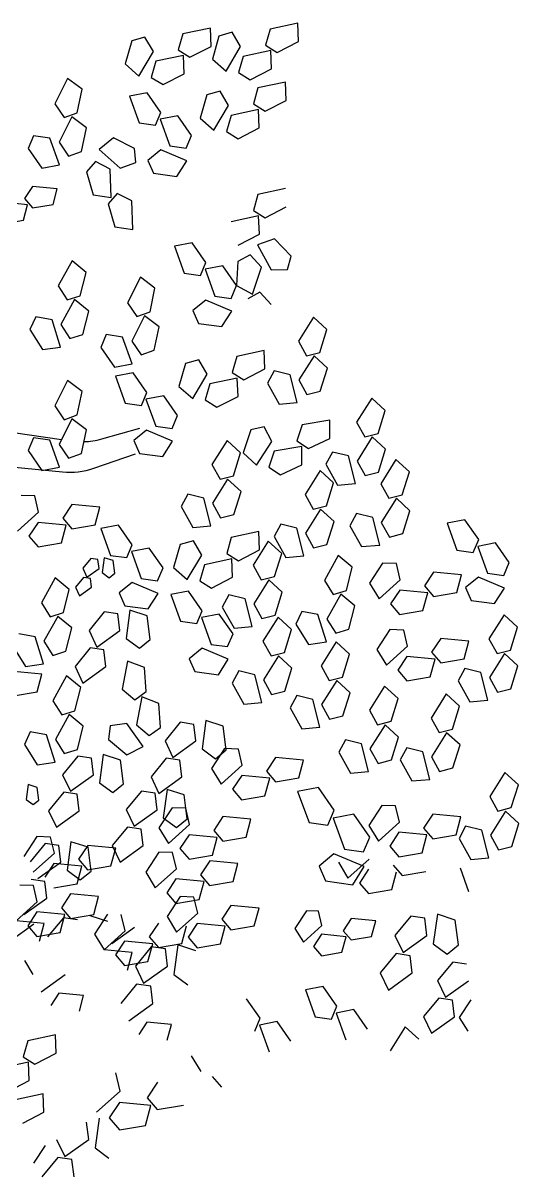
# Model space of a CAD drawing. Extents: x 1227.51 to 1229.53, y 652.79 to 654.62.
# Drawn here: x 1228.833 to 1229.534, y 652.809 to 654.44 of the extents above; entities that cross this region are included whole.
import ezdxf

# ---------------------------------------------------------------- set-up
doc = ezdxf.new("R2010")
doc.units = 0
doc.header["$LTSCALE"] = 0.05
doc.header["$MEASUREMENT"] = 0
doc.layers.get('0').update_dxf_attribs({"linetype": 'CONTINUOUS'})

msp = doc.modelspace()

# ---------------------------------------------------------------- linework, layer by layer
for p, q in [((1229.0981, 654.4331), (1229.0592, 654.4248)), ((1229.0991, 654.4071), (1229.0981, 654.4331)), ((1229.1825, 654.4317), (1229.176, 654.409)), ((1229.2215, 654.4401), (1229.1825, 654.4317)), ((1229.2225, 654.4141), (1229.2215, 654.4401)), ((1228.9869, 654.4149), (1228.9776, 654.3823)), ((1229.0057, 654.4202), (1228.9869, 654.4149)), ((1229.0176, 654.3999), (1229.0057, 654.4202)), ((1229.0592, 654.4248), (1229.0527, 654.4021)), ((1229.1102, 654.4218), (1229.1009, 654.3892)), ((1229.129, 654.4271), (1229.1102, 654.4218)), ((1229.1409, 654.4068), (1229.129, 654.4271)), ((1228.997, 654.3652), (1229.0176, 654.3999)), ((1229.0527, 654.4021), (1229.0693, 654.3918)), ((1229.0693, 654.3918), (1229.0991, 654.4071)), ((1229.1203, 654.3722), (1229.1409, 654.4068)), ((1229.1834, 654.4013), (1229.1444, 654.3929)), ((1229.176, 654.409), (1229.1926, 654.3987)), ((1229.1844, 654.3753), (1229.1834, 654.4013)), ((1229.1926, 654.3987), (1229.2225, 654.4141)), ((1228.9776, 654.3823), (1228.997, 654.3652)), ((1229.0211, 654.386), (1229.0146, 654.3633)), ((1229.06, 654.3944), (1229.0211, 654.386)), ((1229.061, 654.3684), (1229.06, 654.3944)), ((1229.1009, 654.3892), (1229.1203, 654.3722)), ((1229.1444, 654.3929), (1229.1379, 654.3703)), ((1229.0312, 654.353), (1229.061, 654.3684)), ((1229.1379, 654.3703), (1229.1545, 654.3599)), ((1229.1545, 654.3599), (1229.1844, 654.3753)), ((1228.8964, 654.3619), (1228.8784, 654.3259)), ((1228.917, 654.3464), (1228.8964, 654.3619)), ((1229.0146, 654.3633), (1229.0312, 654.353)), ((1229.2043, 654.3567), (1229.1654, 654.3484)), ((1229.2053, 654.3307), (1229.2043, 654.3567)), ((1228.91, 654.3132), (1228.917, 654.3464)), ((1229.0089, 654.3415), (1228.9837, 654.3367)), ((1228.9837, 654.3367), (1228.9976, 654.2988)), ((1229.0283, 654.3138), (1229.0089, 654.3415)), ((1229.0931, 654.3385), (1229.0838, 654.3058)), ((1229.1119, 654.3438), (1229.0931, 654.3385)), ((1229.1238, 654.3234), (1229.1119, 654.3438)), ((1229.1654, 654.3484), (1229.1589, 654.3257)), ((1228.8784, 654.3259), (1228.8917, 654.3065)), ((1229.1032, 654.2888), (1229.1238, 654.3234)), ((1229.1663, 654.318), (1229.1273, 654.3096)), ((1229.1589, 654.3257), (1229.1755, 654.3153)), ((1229.1672, 654.292), (1229.1663, 654.318)), ((1229.1755, 654.3153), (1229.2053, 654.3307)), ((1228.9022, 654.3075), (1228.8842, 654.2715)), ((1228.8917, 654.3065), (1228.91, 654.3132)), ((1228.9228, 654.292), (1228.9022, 654.3075)), ((1229.0206, 654.2956), (1229.0283, 654.3138)), ((1229.0523, 654.309), (1229.0271, 654.3042)), ((1229.0271, 654.3042), (1229.0409, 654.2663)), ((1229.0716, 654.2812), (1229.0523, 654.309)), ((1229.0838, 654.3058), (1229.1032, 654.2888)), ((1229.1273, 654.3096), (1229.1208, 654.2869)), ((1228.9158, 654.2587), (1228.9228, 654.292)), ((1228.9976, 654.2988), (1229.0206, 654.2956)), ((1229.1208, 654.2869), (1229.1374, 654.2766)), ((1229.1374, 654.2766), (1229.1672, 654.292)), ((1228.8483, 654.2808), (1228.8405, 654.2627)), ((1228.8713, 654.2774), (1228.8483, 654.2808)), ((1228.8849, 654.2395), (1228.8713, 654.2774)), ((1228.8842, 654.2715), (1228.8975, 654.2521)), ((1228.961, 654.2778), (1228.941, 654.2615)), ((1228.991, 654.2626), (1228.961, 654.2778)), ((1229.064, 654.2631), (1229.0716, 654.2812)), ((1228.8405, 654.2627), (1228.8597, 654.2348)), ((1228.8975, 654.2521), (1228.9158, 654.2587)), ((1228.941, 654.2615), (1228.9708, 654.2347)), ((1228.9926, 654.2429), (1228.991, 654.2626)), ((1229.0279, 654.2607), (1229.0099, 654.2458)), ((1229.0647, 654.2451), (1229.0279, 654.2607)), ((1229.0409, 654.2663), (1229.064, 654.2631)), ((1228.8597, 654.2348), (1228.8849, 654.2395)), ((1228.9359, 654.2444), (1228.9229, 654.2297)), ((1228.9567, 654.2337), (1228.9359, 654.2444)), ((1228.9708, 654.2347), (1228.9926, 654.2429)), ((1229.0099, 654.2458), (1229.0177, 654.2277)), ((1229.0509, 654.2232), (1229.0647, 654.2451)), ((1228.9229, 654.2297), (1228.9323, 654.1971)), ((1228.9577, 654.1933), (1228.9567, 654.2337)), ((1229.0177, 654.2277), (1229.0509, 654.2232)), ((1228.8469, 654.209), (1228.8355, 654.1918)), ((1228.8817, 654.2057), (1228.8469, 654.209)), ((1228.8758, 654.1836), (1228.8817, 654.2057)), ((1229.2044, 654.2062), (1229.1654, 654.1978)), ((1228.8397, 654.1833), (1228.8049, 654.1867)), ((1228.8355, 654.1918), (1228.8468, 654.1787)), ((1228.9323, 654.1971), (1228.9577, 654.1933)), ((1228.9665, 654.1993), (1228.9535, 654.1846)), ((1228.9873, 654.1886), (1228.9665, 654.1993)), ((1228.9883, 654.1483), (1228.9873, 654.1886)), ((1229.1654, 654.1978), (1229.1589, 654.1751)), ((1228.8338, 654.1613), (1228.8397, 654.1833)), ((1228.8468, 654.1787), (1228.8758, 654.1836)), ((1228.9535, 654.1846), (1228.9629, 654.152)), ((1229.1589, 654.1751), (1229.1755, 654.1648)), ((1229.1755, 654.1648), (1229.2054, 654.1802)), ((1228.8048, 654.1563), (1228.8338, 654.1613)), ((1229.1663, 654.1674), (1229.1273, 654.1591)), ((1229.1673, 654.1414), (1229.1663, 654.1674)), ((1228.9629, 654.152), (1228.9883, 654.1483)), ((1229.1374, 654.1261), (1229.1673, 654.1414)), ((1229.0725, 654.1292), (1229.0473, 654.1245)), ((1229.0473, 654.1245), (1229.0611, 654.0866)), ((1229.0918, 654.1015), (1229.0725, 654.1292)), ((1229.1889, 654.1352), (1229.1647, 654.1267)), ((1229.1647, 654.1267), (1229.1839, 654.0913)), ((1229.2121, 654.1106), (1229.1889, 654.1352)), ((1229.1542, 654.1123), (1229.1371, 654.1029)), ((1229.1703, 654.0951), (1229.1542, 654.1123)), ((1229.2071, 654.0915), (1229.2121, 654.1106)), ((1228.9027, 654.1038), (1228.8832, 654.0686)), ((1228.9226, 654.0875), (1228.9027, 654.1038)), ((1229.0842, 654.0833), (1229.0918, 654.1015)), ((1229.1158, 654.0967), (1229.0906, 654.0919)), ((1229.0906, 654.0919), (1229.1045, 654.054)), ((1229.1352, 654.0689), (1229.1158, 654.0967)), ((1229.1371, 654.1029), (1229.1352, 654.0689)), ((1229.1578, 654.0568), (1229.1703, 654.0951)), ((1229.1839, 654.0913), (1229.2071, 654.0915)), ((1228.9143, 654.0545), (1228.9226, 654.0875)), ((1228.9992, 654.0806), (1228.9811, 654.0446)), ((1229.0198, 654.0651), (1228.9992, 654.0806)), ((1229.0611, 654.0866), (1229.0842, 654.0833)), ((1228.8832, 654.0686), (1228.8957, 654.0487)), ((1229.0128, 654.0318), (1229.0198, 654.0651)), ((1229.1275, 654.0508), (1229.1352, 654.0689)), ((1229.1352, 654.0689), (1229.1578, 654.0568)), ((1229.1681, 654.0594), (1229.151, 654.05)), ((1229.1842, 654.0423), (1229.1681, 654.0594)), ((1228.9063, 654.0492), (1228.8869, 654.014)), ((1228.8957, 654.0487), (1228.9143, 654.0545)), ((1228.9263, 654.0329), (1228.9063, 654.0492)), ((1228.9811, 654.0446), (1228.9944, 654.0252)), ((1229.0915, 654.0484), (1229.0734, 654.0335)), ((1229.1282, 654.0329), (1229.0915, 654.0484)), ((1229.1045, 654.054), (1229.1275, 654.0508)), ((1228.8514, 654.0247), (1228.8429, 654.0069)), ((1228.8743, 654.0204), (1228.8514, 654.0247)), ((1228.918, 653.9999), (1228.9263, 654.0329)), ((1229.005, 654.0262), (1228.9869, 653.9902)), ((1228.9944, 654.0252), (1229.0128, 654.0318)), ((1229.0256, 654.0107), (1229.005, 654.0262)), ((1229.0734, 654.0335), (1229.0813, 654.0155)), ((1229.1145, 654.0109), (1229.1282, 654.0329)), ((1229.2439, 654.0243), (1229.2226, 653.9902)), ((1229.2629, 654.0068), (1229.2439, 654.0243)), ((1228.8429, 654.0069), (1228.861, 653.9783)), ((1228.8864, 653.9819), (1228.8743, 654.0204)), ((1228.8869, 654.014), (1228.8994, 653.9941)), ((1229.0186, 653.9774), (1229.0256, 654.0107)), ((1229.0813, 654.0155), (1229.1145, 654.0109)), ((1229.2529, 653.9744), (1229.2629, 654.0068)), ((1228.8994, 653.9941), (1228.918, 653.9999)), ((1228.951, 653.9995), (1228.9433, 653.9814)), ((1228.9741, 653.9961), (1228.951, 653.9995)), ((1228.9877, 653.9581), (1228.9741, 653.9961)), ((1228.861, 653.9783), (1228.8864, 653.9819)), ((1228.9433, 653.9814), (1228.9625, 653.9535)), ((1228.9869, 653.9902), (1229.0002, 653.9708)), ((1229.0002, 653.9708), (1229.0186, 653.9774)), ((1229.1743, 653.977), (1229.1353, 653.9686)), ((1229.1753, 653.951), (1229.1743, 653.977)), ((1229.2226, 653.9902), (1229.234, 653.9696)), ((1229.234, 653.9696), (1229.2529, 653.9744)), ((1228.9625, 653.9535), (1228.9877, 653.9581)), ((1229.063, 653.9587), (1229.0537, 653.9261)), ((1229.0818, 653.964), (1229.063, 653.9587)), ((1229.0937, 653.9437), (1229.0818, 653.964)), ((1229.1353, 653.9686), (1229.1288, 653.9459)), ((1229.2446, 653.9695), (1229.2232, 653.9354)), ((1229.2636, 653.9521), (1229.2446, 653.9695)), ((1228.989, 653.9454), (1228.9638, 653.9406)), ((1229.0083, 653.9177), (1228.989, 653.9454)), ((1229.0731, 653.9091), (1229.0937, 653.9437)), ((1229.1288, 653.9459), (1229.1454, 653.9356)), ((1229.1454, 653.9356), (1229.1753, 653.951)), ((1229.1884, 653.9482), (1229.1789, 653.9309)), ((1229.211, 653.9426), (1229.1884, 653.9482)), ((1229.221, 653.9035), (1229.211, 653.9426)), ((1229.2535, 653.9197), (1229.2636, 653.9521)), ((1228.8964, 653.9347), (1228.8784, 653.8987)), ((1228.917, 653.9192), (1228.8964, 653.9347)), ((1228.9638, 653.9406), (1228.9776, 653.9028)), ((1229.0537, 653.9261), (1229.0731, 653.9091)), ((1229.0972, 653.9298), (1229.0907, 653.9072)), ((1229.1362, 653.9382), (1229.0972, 653.9298)), ((1229.1372, 653.9122), (1229.1362, 653.9382)), ((1229.1789, 653.9309), (1229.1954, 653.9013)), ((1229.2232, 653.9354), (1229.2346, 653.9149)), ((1228.91, 653.886), (1228.917, 653.9192)), ((1229.0007, 653.8995), (1229.0083, 653.9177)), ((1229.0323, 653.9129), (1229.0071, 653.9081)), ((1229.0517, 653.8851), (1229.0323, 653.9129)), ((1229.1073, 653.8968), (1229.1372, 653.9122)), ((1229.2346, 653.9149), (1229.2535, 653.9197)), ((1229.3261, 653.9097), (1229.3048, 653.8756)), ((1229.3451, 653.8922), (1229.3261, 653.9097)), ((1228.8784, 653.8987), (1228.8917, 653.8793)), ((1228.9776, 653.9028), (1229.0007, 653.8995)), ((1229.0071, 653.9081), (1229.021, 653.8702)), ((1229.0907, 653.9072), (1229.1073, 653.8968)), ((1229.1954, 653.9013), (1229.221, 653.9035)), ((1228.9022, 653.8803), (1228.8842, 653.8443)), ((1228.8917, 653.8793), (1228.91, 653.886)), ((1228.9228, 653.8648), (1228.9022, 653.8803)), ((1229.0441, 653.867), (1229.0517, 653.8851)), ((1229.267, 653.8786), (1229.2278, 653.8718)), ((1229.267, 653.8526), (1229.267, 653.8786)), ((1229.3351, 653.8598), (1229.3451, 653.8922)), ((1228.7578, 653.8699), (1228.8876, 653.8512)), ((1228.9158, 653.8315), (1228.9228, 653.8648)), ((1228.9445, 653.852), (1228.9983, 653.8671)), ((1229.008, 653.8646), (1228.9899, 653.8497)), ((1229.0447, 653.849), (1229.008, 653.8646)), ((1229.021, 653.8702), (1229.0441, 653.867)), ((1229.1552, 653.8648), (1229.1446, 653.8325)), ((1229.1741, 653.8693), (1229.1552, 653.8648)), ((1229.1852, 653.8485), (1229.1741, 653.8693)), ((1229.2278, 653.8718), (1229.2204, 653.8494)), ((1229.3048, 653.8756), (1229.3162, 653.855)), ((1228.8483, 653.8536), (1228.8405, 653.8355)), ((1228.8713, 653.8502), (1228.8483, 653.8536)), ((1228.8849, 653.8123), (1228.8713, 653.8502)), ((1228.8842, 653.8443), (1228.8975, 653.8249)), ((1228.9899, 653.8497), (1228.9978, 653.8316)), ((1229.031, 653.8271), (1229.0447, 653.849)), ((1229.1218, 653.85), (1229.1004, 653.8159)), ((1229.1408, 653.8326), (1229.1218, 653.85)), ((1229.1633, 653.8148), (1229.1852, 653.8485)), ((1229.2204, 653.8494), (1229.2366, 653.8384)), ((1229.2366, 653.8384), (1229.267, 653.8526)), ((1229.3268, 653.8549), (1229.3054, 653.8208)), ((1229.3162, 653.855), (1229.3351, 653.8598)), ((1229.3458, 653.8375), (1229.3268, 653.8549)), ((1228.8405, 653.8355), (1228.8597, 653.8076)), ((1228.8975, 653.8249), (1228.9158, 653.8315)), ((1228.9332, 653.8107), (1228.9924, 653.8311)), ((1228.9978, 653.8316), (1229.031, 653.8271)), ((1229.1307, 653.8001), (1229.1408, 653.8326)), ((1229.1446, 653.8325), (1229.1633, 653.8148)), ((1229.1882, 653.8346), (1229.1808, 653.8122)), ((1229.2275, 653.8414), (1229.1882, 653.8346)), ((1229.2274, 653.8153), (1229.2275, 653.8414)), ((1229.2706, 653.8335), (1229.2612, 653.8163)), ((1229.2932, 653.828), (1229.2706, 653.8335)), ((1229.3032, 653.7889), (1229.2932, 653.828)), ((1229.3357, 653.805), (1229.3458, 653.8375)), ((1228.7437, 653.8195), (1228.8891, 653.8055)), ((1228.8597, 653.8076), (1228.8849, 653.8123)), ((1229.1004, 653.8159), (1229.1118, 653.7953)), ((1229.1808, 653.8122), (1229.197, 653.8012)), ((1229.197, 653.8012), (1229.2274, 653.8153)), ((1229.2612, 653.8163), (1229.2777, 653.7867)), ((1229.3054, 653.8208), (1229.3169, 653.8002)), ((1229.3604, 653.8228), (1229.339, 653.7887)), ((1229.3794, 653.8054), (1229.3604, 653.8228)), ((1229.1224, 653.7953), (1229.1011, 653.7612)), ((1229.1118, 653.7953), (1229.1307, 653.8001)), ((1229.1414, 653.7778), (1229.1224, 653.7953)), ((1229.2532, 653.8075), (1229.2319, 653.7734)), ((1229.2722, 653.7901), (1229.2532, 653.8075)), ((1229.3169, 653.8002), (1229.3357, 653.805)), ((1229.3693, 653.7729), (1229.3794, 653.8054)), ((1229.2622, 653.7577), (1229.2722, 653.7901)), ((1229.2777, 653.7867), (1229.3032, 653.7889)), ((1229.339, 653.7887), (1229.3505, 653.7681)), ((1228.8499, 653.7714), (1228.8305, 653.772)), ((1228.8553, 653.7484), (1228.8499, 653.7714)), ((1229.0662, 653.7739), (1229.0568, 653.7566)), ((1229.0888, 653.7683), (1229.0662, 653.7739)), ((1229.0988, 653.7292), (1229.0888, 653.7683)), ((1229.1314, 653.7454), (1229.1414, 653.7778)), ((1229.2319, 653.7734), (1229.2433, 653.7528)), ((1229.3611, 653.7681), (1229.3397, 653.734)), ((1229.3505, 653.7681), (1229.3693, 653.7729)), ((1229.3801, 653.7506), (1229.3611, 653.7681)), ((1228.8255, 653.7216), (1228.8553, 653.7484)), ((1228.9024, 653.7595), (1228.8895, 653.7399)), ((1228.942, 653.7557), (1228.9024, 653.7595)), ((1228.9353, 653.7306), (1228.942, 653.7557)), ((1229.0568, 653.7566), (1229.0733, 653.727)), ((1229.1011, 653.7612), (1229.1125, 653.7406)), ((1229.2539, 653.7528), (1229.2325, 653.7187)), ((1229.2433, 653.7528), (1229.2622, 653.7577)), ((1229.2729, 653.7353), (1229.2539, 653.7528)), ((1229.3048, 653.7467), (1229.2954, 653.7294)), ((1229.3275, 653.7411), (1229.3048, 653.7467)), ((1229.37, 653.7182), (1229.3801, 653.7506)), ((1228.8546, 653.7341), (1228.8417, 653.7144)), ((1228.8942, 653.7303), (1228.8546, 653.7341)), ((1228.8875, 653.7052), (1228.8942, 653.7303)), ((1228.8895, 653.7399), (1228.9023, 653.725)), ((1228.9023, 653.725), (1228.9353, 653.7306)), ((1228.9684, 653.7301), (1228.9432, 653.7253)), ((1228.9878, 653.7024), (1228.9684, 653.7301)), ((1229.1125, 653.7406), (1229.1314, 653.7454)), ((1229.1977, 653.7314), (1229.1882, 653.7141)), ((1229.2203, 653.7258), (1229.1977, 653.7314)), ((1229.2628, 653.7029), (1229.2729, 653.7353)), ((1229.2954, 653.7294), (1229.3119, 653.6998)), ((1229.3375, 653.702), (1229.3275, 653.7411)), ((1229.3397, 653.734), (1229.3511, 653.7134)), ((1229.4579, 653.7376), (1229.4327, 653.7328)), ((1229.4327, 653.7328), (1229.4465, 653.6949)), ((1229.4773, 653.7098), (1229.4579, 653.7376)), ((1228.8417, 653.7144), (1228.8545, 653.6995)), ((1228.9432, 653.7253), (1228.9571, 653.6874)), ((1229.0733, 653.727), (1229.0988, 653.7292)), ((1229.1667, 653.7211), (1229.1277, 653.7128)), ((1229.1676, 653.6951), (1229.1667, 653.7211)), ((1229.1882, 653.7141), (1229.2047, 653.6845)), ((1229.2303, 653.6867), (1229.2203, 653.7258)), ((1229.2325, 653.7187), (1229.2439, 653.6981)), ((1229.3511, 653.7134), (1229.37, 653.7182)), ((1228.8545, 653.6995), (1228.8875, 653.7052)), ((1228.9801, 653.6842), (1228.9878, 653.7024)), ((1229.0118, 653.6975), (1228.9866, 653.6927)), ((1229.0312, 653.6698), (1229.0118, 653.6975)), ((1229.0554, 653.7029), (1229.0461, 653.6702)), ((1229.0742, 653.7082), (1229.0554, 653.7029)), ((1229.0861, 653.6878), (1229.0742, 653.7082)), ((1229.1277, 653.7128), (1229.1212, 653.6901)), ((1229.18, 653.7076), (1229.1586, 653.6735)), ((1229.199, 653.6902), (1229.18, 653.7076)), ((1229.2439, 653.6981), (1229.2628, 653.7029)), ((1229.3119, 653.6998), (1229.3375, 653.702)), ((1229.4696, 653.6917), (1229.4773, 653.7098)), ((1229.5013, 653.705), (1229.4761, 653.7002)), ((1229.4761, 653.7002), (1229.4899, 653.6623)), ((1229.5206, 653.6773), (1229.5013, 653.705)), ((1228.9291, 653.6828), (1228.9178, 653.6691)), ((1228.9392, 653.6814), (1228.9291, 653.6828)), ((1228.9407, 653.669), (1228.9392, 653.6814)), ((1228.9481, 653.6841), (1228.9452, 653.6631)), ((1228.9609, 653.68), (1228.9481, 653.6841)), ((1228.9571, 653.6874), (1228.9801, 653.6842)), ((1228.9866, 653.6927), (1229.0004, 653.6549)), ((1229.0655, 653.6532), (1229.0861, 653.6878)), ((1229.1286, 653.6824), (1229.0896, 653.674)), ((1229.1212, 653.6901), (1229.1378, 653.6797)), ((1229.1296, 653.6564), (1229.1286, 653.6824)), ((1229.1378, 653.6797), (1229.1676, 653.6951)), ((1229.1889, 653.6577), (1229.199, 653.6902)), ((1229.2047, 653.6845), (1229.2303, 653.6867)), ((1229.2786, 653.6871), (1229.2592, 653.6519)), ((1229.2986, 653.6708), (1229.2786, 653.6871)), ((1229.4465, 653.6949), (1229.4696, 653.6917)), ((1228.9178, 653.6691), (1228.9236, 653.6568)), ((1228.9236, 653.6568), (1228.9407, 653.669)), ((1228.9631, 653.6623), (1228.9609, 653.68)), ((1229.0235, 653.6516), (1229.0312, 653.6698)), ((1229.0461, 653.6702), (1229.0655, 653.6532)), ((1229.0896, 653.674), (1229.0831, 653.6513)), ((1229.1586, 653.6735), (1229.1701, 653.6529)), ((1229.2903, 653.6378), (1229.2986, 653.6708)), ((1229.3416, 653.6764), (1229.3231, 653.648)), ((1229.361, 653.6757), (1229.3416, 653.6764)), ((1229.3664, 653.6527), (1229.361, 653.6757)), ((1229.513, 653.6591), (1229.5206, 653.6773)), ((1228.8787, 653.6558), (1228.8592, 653.6205)), ((1228.8986, 653.6394), (1228.8787, 653.6558)), ((1228.9186, 653.6561), (1228.9074, 653.6424)), ((1228.9288, 653.6546), (1228.9186, 653.6561)), ((1228.9303, 653.6423), (1228.9288, 653.6546)), ((1228.9452, 653.6631), (1228.9551, 653.6558)), ((1228.9551, 653.6558), (1228.9631, 653.6623)), ((1228.9874, 653.6493), (1228.9694, 653.6344)), ((1229.0242, 653.6337), (1228.9874, 653.6493)), ((1229.0004, 653.6549), (1229.0235, 653.6516)), ((1229.0831, 653.6513), (1229.0997, 653.641)), ((1229.0997, 653.641), (1229.1296, 653.6564)), ((1229.1807, 653.6529), (1229.1593, 653.6188)), ((1229.1701, 653.6529), (1229.1889, 653.6577)), ((1229.1997, 653.6354), (1229.1807, 653.6529)), ((1229.2592, 653.6519), (1229.2717, 653.632)), ((1229.3231, 653.648), (1229.3366, 653.6259)), ((1229.3366, 653.6259), (1229.3664, 653.6527)), ((1229.4135, 653.6639), (1229.4006, 653.6442)), ((1229.4531, 653.6601), (1229.4135, 653.6639)), ((1229.4464, 653.6349), (1229.4531, 653.6601)), ((1229.4769, 653.6567), (1229.4588, 653.6418)), ((1229.5137, 653.6412), (1229.4769, 653.6567)), ((1229.4899, 653.6623), (1229.513, 653.6591)), ((1228.8904, 653.6065), (1228.8986, 653.6394)), ((1228.9074, 653.6424), (1228.9132, 653.6301)), ((1228.9132, 653.6301), (1228.9303, 653.6423)), ((1228.9694, 653.6344), (1228.9773, 653.6163)), ((1229.0104, 653.6117), (1229.0242, 653.6337)), ((1229.0674, 653.6368), (1229.0421, 653.632)), ((1229.0421, 653.632), (1229.056, 653.5942)), ((1229.0867, 653.6091), (1229.0674, 653.6368)), ((1229.1896, 653.603), (1229.1997, 653.6354)), ((1229.2823, 653.6325), (1229.2628, 653.5973)), ((1229.2717, 653.632), (1229.2903, 653.6378)), ((1229.3022, 653.6161), (1229.2823, 653.6325)), ((1229.3657, 653.6384), (1229.3528, 653.6188)), ((1229.4054, 653.6346), (1229.3657, 653.6384)), ((1229.3986, 653.6095), (1229.4054, 653.6346)), ((1229.4006, 653.6442), (1229.4134, 653.6293)), ((1229.4134, 653.6293), (1229.4464, 653.6349)), ((1229.4588, 653.6418), (1229.4667, 653.6238)), ((1229.4999, 653.6192), (1229.5137, 653.6412)), ((1228.8592, 653.6205), (1228.8718, 653.6006)), ((1228.9773, 653.6163), (1229.0104, 653.6117)), ((1229.1244, 653.6315), (1229.115, 653.6142)), ((1229.1471, 653.6259), (1229.1244, 653.6315)), ((1229.1571, 653.5868), (1229.1471, 653.6259)), ((1229.1593, 653.6188), (1229.1707, 653.5982)), ((1229.2939, 653.5832), (1229.3022, 653.6161)), ((1229.3528, 653.6188), (1229.3656, 653.6039)), ((1229.4667, 653.6238), (1229.4999, 653.6192)), ((1228.8823, 653.6012), (1228.8629, 653.5659)), ((1228.8718, 653.6006), (1228.8904, 653.6065)), ((1228.9023, 653.5848), (1228.8823, 653.6012)), ((1228.9482, 653.6074), (1228.9268, 653.5813)), ((1228.9675, 653.6046), (1228.9482, 653.6074)), ((1228.9703, 653.5811), (1228.9675, 653.6046)), ((1228.9844, 653.6099), (1228.979, 653.5698)), ((1229.0088, 653.602), (1228.9844, 653.6099)), ((1229.013, 653.5683), (1229.0088, 653.602)), ((1229.0791, 653.5909), (1229.0867, 653.6091)), ((1229.1107, 653.6043), (1229.0855, 653.5995)), ((1229.0855, 653.5995), (1229.0994, 653.5616)), ((1229.1301, 653.5765), (1229.1107, 653.6043)), ((1229.115, 653.6142), (1229.1315, 653.5846)), ((1229.1707, 653.5982), (1229.1896, 653.603)), ((1229.1938, 653.6002), (1229.1724, 653.5661)), ((1229.2128, 653.5827), (1229.1938, 653.6002)), ((1229.2273, 653.608), (1229.2188, 653.5902)), ((1229.2502, 653.6037), (1229.2273, 653.608)), ((1229.2623, 653.5652), (1229.2502, 653.6037)), ((1229.3656, 653.6039), (1229.3986, 653.6095)), ((1229.5131, 653.6034), (1229.4918, 653.5693)), ((1229.5321, 653.586), (1229.5131, 653.6034)), ((1228.894, 653.5519), (1228.9023, 653.5848)), ((1229.056, 653.5942), (1229.0791, 653.5909)), ((1229.1315, 653.5846), (1229.1571, 653.5868)), ((1229.2027, 653.5503), (1229.2128, 653.5827)), ((1229.2188, 653.5902), (1229.2369, 653.5616)), ((1229.2628, 653.5973), (1229.2753, 653.5774)), ((1229.2753, 653.5774), (1229.2939, 653.5832)), ((1229.3519, 653.5826), (1229.3334, 653.5543)), ((1229.3713, 653.5819), (1229.3519, 653.5826)), ((1229.5221, 653.5536), (1229.5321, 653.586)), ((1228.8503, 653.5724), (1228.8274, 653.5767)), ((1228.8624, 653.5339), (1228.8503, 653.5724)), ((1228.9268, 653.5813), (1228.9378, 653.5578)), ((1228.9378, 653.5578), (1228.9703, 653.5811)), ((1228.979, 653.5698), (1228.9978, 653.556)), ((1228.9978, 653.556), (1229.013, 653.5683)), ((1229.1224, 653.5584), (1229.1301, 653.5765)), ((1229.3767, 653.5589), (1229.3713, 653.5819)), ((1229.4237, 653.5701), (1229.4108, 653.5504)), ((1229.4634, 653.5663), (1229.4237, 653.5701)), ((1229.4567, 653.5412), (1229.4634, 653.5663)), ((1229.4918, 653.5693), (1229.5032, 653.5487)), ((1228.8189, 653.5589), (1228.837, 653.5303)), ((1228.8629, 653.5659), (1228.8754, 653.546)), ((1228.8754, 653.546), (1228.894, 653.5519)), ((1228.9283, 653.5565), (1228.9069, 653.5304)), ((1228.9476, 653.5537), (1228.9283, 653.5565)), ((1228.9505, 653.5303), (1228.9476, 653.5537)), ((1229.0864, 653.556), (1229.0683, 653.5411)), ((1229.1231, 653.5405), (1229.0864, 653.556)), ((1229.0994, 653.5616), (1229.1224, 653.5584)), ((1229.1724, 653.5661), (1229.1838, 653.5455)), ((1229.1838, 653.5455), (1229.2027, 653.5503)), ((1229.2369, 653.5616), (1229.2623, 653.5652)), ((1229.2759, 653.5652), (1229.2546, 653.5311)), ((1229.2949, 653.5478), (1229.2759, 653.5652)), ((1229.3334, 653.5543), (1229.3469, 653.5321)), ((1229.3469, 653.5321), (1229.3767, 653.5589)), ((1229.4108, 653.5504), (1229.4237, 653.5355)), ((1229.5032, 653.5487), (1229.5221, 653.5536)), ((1228.837, 653.5303), (1228.8624, 653.5339)), ((1228.9812, 653.538), (1228.9735, 653.4983)), ((1229.0052, 653.5287), (1228.9812, 653.538)), ((1229.0683, 653.5411), (1229.0762, 653.523)), ((1229.1094, 653.5185), (1229.1231, 653.5405)), ((1229.1944, 653.5455), (1229.1731, 653.5113)), ((1229.2134, 653.528), (1229.1944, 653.5455)), ((1229.2849, 653.5153), (1229.2949, 653.5478)), ((1229.376, 653.5446), (1229.3631, 653.525)), ((1229.4156, 653.5408), (1229.376, 653.5446)), ((1229.4089, 653.5157), (1229.4156, 653.5408)), ((1229.4237, 653.5355), (1229.4567, 653.5412)), ((1229.5138, 653.5487), (1229.4925, 653.5146)), ((1229.5328, 653.5312), (1229.5138, 653.5487)), ((1228.8598, 653.5195), (1228.8201, 653.5234)), ((1228.8531, 653.4944), (1228.8598, 653.5195)), ((1228.9069, 653.5304), (1228.9179, 653.5069)), ((1228.9179, 653.5069), (1228.9505, 653.5303)), ((1229.0074, 653.4948), (1229.0052, 653.5287)), ((1229.0762, 653.523), (1229.1094, 653.5185)), ((1229.1382, 653.5241), (1229.1288, 653.5068)), ((1229.1608, 653.5185), (1229.1382, 653.5241)), ((1229.1708, 653.4794), (1229.1608, 653.5185)), ((1229.2034, 653.4956), (1229.2134, 653.528)), ((1229.2546, 653.5311), (1229.266, 653.5105)), ((1229.3631, 653.525), (1229.3759, 653.5101)), ((1229.4576, 653.5273), (1229.4482, 653.51)), ((1229.4802, 653.5217), (1229.4576, 653.5273)), ((1229.4902, 653.4826), (1229.4802, 653.5217)), ((1229.5228, 653.4988), (1229.5328, 653.5312)), ((1228.8949, 653.5169), (1228.8755, 653.4817)), ((1228.9149, 653.5006), (1228.8949, 653.5169)), ((1229.1288, 653.5068), (1229.1453, 653.4772)), ((1229.1731, 653.5113), (1229.1845, 653.4908)), ((1229.2766, 653.5105), (1229.2552, 653.4764)), ((1229.266, 653.5105), (1229.2849, 653.5153)), ((1229.2956, 653.493), (1229.2766, 653.5105)), ((1229.3444, 653.5027), (1229.3231, 653.4686)), ((1229.3634, 653.4852), (1229.3444, 653.5027)), ((1229.3759, 653.5101), (1229.4089, 653.5157)), ((1229.4482, 653.51), (1229.4647, 653.4804)), ((1229.4925, 653.5146), (1229.5039, 653.494)), ((1228.82, 653.4888), (1228.8531, 653.4944)), ((1228.9066, 653.4676), (1228.9149, 653.5006)), ((1228.9735, 653.4983), (1228.9915, 653.4833)), ((1228.9915, 653.4833), (1229.0074, 653.4948)), ((1229.0014, 653.4872), (1228.9937, 653.4476)), ((1229.0254, 653.4779), (1229.0014, 653.4872)), ((1229.1845, 653.4908), (1229.2034, 653.4956)), ((1229.2204, 653.4891), (1229.211, 653.4718)), ((1229.243, 653.4835), (1229.2204, 653.4891)), ((1229.2855, 653.4606), (1229.2956, 653.493)), ((1229.3534, 653.4528), (1229.3634, 653.4852)), ((1229.4314, 653.4915), (1229.41, 653.4574)), ((1229.4504, 653.474), (1229.4314, 653.4915)), ((1229.5039, 653.494), (1229.5228, 653.4988)), ((1228.8755, 653.4817), (1228.888, 653.4618)), ((1229.0276, 653.444), (1229.0254, 653.4779)), ((1229.1453, 653.4772), (1229.1708, 653.4794)), ((1229.211, 653.4718), (1229.2274, 653.4422)), ((1229.253, 653.4444), (1229.243, 653.4835)), ((1229.2552, 653.4764), (1229.2667, 653.4558)), ((1229.3231, 653.4686), (1229.3345, 653.448)), ((1229.4403, 653.4416), (1229.4504, 653.474)), ((1229.4647, 653.4804), (1229.4902, 653.4826)), ((1228.8986, 653.4623), (1228.8791, 653.4271)), ((1228.888, 653.4618), (1228.9066, 653.4676)), ((1228.9185, 653.446), (1228.8986, 653.4623)), ((1229.0917, 653.4538), (1229.0863, 653.4138)), ((1229.1162, 653.446), (1229.0917, 653.4538)), ((1229.2667, 653.4558), (1229.2855, 653.4606)), ((1229.3345, 653.448), (1229.3534, 653.4528)), ((1229.41, 653.4574), (1229.4214, 653.4368)), ((1228.8436, 653.4378), (1228.8352, 653.42)), ((1228.8665, 653.4335), (1228.8436, 653.4378)), ((1228.9102, 653.413), (1228.9185, 653.446)), ((1228.9567, 653.4466), (1228.9541, 653.427)), ((1228.9798, 653.4497), (1228.9567, 653.4466)), ((1229.0031, 653.417), (1228.9798, 653.4497)), ((1228.9937, 653.4476), (1229.0117, 653.4326)), ((1229.0117, 653.4326), (1229.0276, 653.444)), ((1229.0555, 653.4514), (1229.0341, 653.4253)), ((1229.0748, 653.4485), (1229.0555, 653.4514)), ((1229.0777, 653.4251), (1229.0748, 653.4485)), ((1229.1203, 653.4123), (1229.1162, 653.446)), ((1229.2274, 653.4422), (1229.253, 653.4444)), ((1229.3451, 653.448), (1229.3237, 653.4139)), ((1229.3641, 653.4305), (1229.3451, 653.448)), ((1229.432, 653.4367), (1229.4107, 653.4026)), ((1229.4214, 653.4368), (1229.4403, 653.4416)), ((1229.451, 653.4193), (1229.432, 653.4367)), ((1228.8352, 653.42), (1228.8532, 653.3914)), ((1228.8786, 653.395), (1228.8665, 653.4335)), ((1228.8791, 653.4271), (1228.8916, 653.4072)), ((1228.9541, 653.427), (1228.98, 653.4055)), ((1229.0341, 653.4253), (1229.0451, 653.4018)), ((1229.0451, 653.4018), (1229.0777, 653.4251)), ((1229.2889, 653.4266), (1229.2795, 653.4093)), ((1229.3115, 653.421), (1229.2889, 653.4266)), ((1229.3215, 653.3819), (1229.3115, 653.421)), ((1229.3541, 653.3981), (1229.3641, 653.4305)), ((1228.9106, 653.4034), (1228.8892, 653.3773)), ((1228.8916, 653.4072), (1228.9102, 653.413)), ((1228.9299, 653.4006), (1228.9106, 653.4034)), ((1228.9468, 653.4058), (1228.9414, 653.3658)), ((1228.9713, 653.398), (1228.9468, 653.4058)), ((1228.98, 653.4055), (1229.0031, 653.417)), ((1229.0863, 653.4138), (1229.1052, 653.3999)), ((1229.1182, 653.4143), (1229.0998, 653.3859)), ((1229.1052, 653.3999), (1229.1203, 653.4123)), ((1229.1377, 653.4136), (1229.1182, 653.4143)), ((1229.1431, 653.3906), (1229.1377, 653.4136)), ((1229.2795, 653.4093), (1229.296, 653.3797)), ((1229.3237, 653.4139), (1229.3352, 653.3933)), ((1229.3758, 653.4154), (1229.3664, 653.3981)), ((1229.3984, 653.4098), (1229.3758, 653.4154)), ((1229.4084, 653.3707), (1229.3984, 653.4098)), ((1229.441, 653.3869), (1229.451, 653.4193)), ((1228.8532, 653.3914), (1228.8786, 653.395)), ((1228.9328, 653.3771), (1228.9299, 653.4006)), ((1228.9754, 653.3643), (1228.9713, 653.398)), ((1229.0357, 653.4005), (1229.0142, 653.3744)), ((1229.0549, 653.3977), (1229.0357, 653.4005)), ((1229.0578, 653.3742), (1229.0549, 653.3977)), ((1229.1133, 653.3638), (1229.1431, 653.3906)), ((1229.1901, 653.4018), (1229.1772, 653.3821)), ((1229.2298, 653.398), (1229.1901, 653.4018)), ((1229.2231, 653.3729), (1229.2298, 653.398)), ((1229.3352, 653.3933), (1229.3541, 653.3981)), ((1229.3664, 653.3981), (1229.3829, 653.3685)), ((1229.4107, 653.4026), (1229.4221, 653.382)), ((1229.4221, 653.382), (1229.441, 653.3869)), ((1228.8892, 653.3773), (1228.9002, 653.3538)), ((1228.9002, 653.3538), (1228.9328, 653.3771)), ((1229.0142, 653.3744), (1229.0253, 653.3509)), ((1229.0253, 653.3509), (1229.0578, 653.3742)), ((1229.0998, 653.3859), (1229.1133, 653.3638)), ((1229.1424, 653.3763), (1229.1295, 653.3567)), ((1229.182, 653.3725), (1229.1424, 653.3763)), ((1229.1753, 653.3474), (1229.182, 653.3725)), ((1229.1772, 653.3821), (1229.19, 653.3672)), ((1229.19, 653.3672), (1229.2231, 653.3729)), ((1229.296, 653.3797), (1229.3215, 653.3819)), ((1229.3829, 653.3685), (1229.4084, 653.3707)), ((1229.5145, 653.3806), (1229.4931, 653.3465)), ((1229.5335, 653.3632), (1229.5145, 653.3806)), ((1228.8406, 653.3633), (1228.8378, 653.3422)), ((1228.8535, 653.3592), (1228.8406, 653.3633)), ((1228.8557, 653.3415), (1228.8535, 653.3592)), ((1228.9414, 653.3658), (1228.9603, 653.3519)), ((1228.9603, 653.3519), (1228.9754, 653.3643)), ((1229.0369, 653.3566), (1229.0315, 653.3165)), ((1229.0613, 653.3487), (1229.0369, 653.3566)), ((1229.1295, 653.3567), (1229.1423, 653.3418)), ((1229.2507, 653.3592), (1229.2214, 653.3537)), ((1229.2732, 653.327), (1229.2507, 653.3592)), ((1229.5234, 653.3307), (1229.5335, 653.3632)), ((1228.8378, 653.3422), (1228.8477, 653.335)), ((1228.8477, 653.335), (1228.8557, 653.3415)), ((1228.8908, 653.3525), (1228.8693, 653.3264)), ((1228.91, 653.3497), (1228.8908, 653.3525)), ((1228.9129, 653.3262), (1228.91, 653.3497)), ((1229.0007, 653.3541), (1228.9793, 653.328)), ((1229.02, 653.3513), (1229.0007, 653.3541)), ((1229.0229, 653.3278), (1229.02, 653.3513)), ((1229.0655, 653.315), (1229.0613, 653.3487)), ((1229.1423, 653.3418), (1229.1753, 653.3474)), ((1229.2214, 653.3537), (1229.2375, 653.3097)), ((1229.4931, 653.3465), (1229.5046, 653.3259)), ((1228.8693, 653.3264), (1228.8804, 653.3029)), ((1228.8804, 653.3029), (1228.9129, 653.3262)), ((1228.9793, 653.328), (1228.9903, 653.3045)), ((1228.9903, 653.3045), (1229.0229, 653.3278)), ((1229.0439, 653.3305), (1229.0254, 653.3021)), ((1229.0633, 653.3298), (1229.0439, 653.3305)), ((1229.0687, 653.3068), (1229.0633, 653.3298)), ((1229.2643, 653.3059), (1229.2732, 653.327)), ((1229.3405, 653.3339), (1229.322, 653.3056)), ((1229.3599, 653.3332), (1229.3405, 653.3339)), ((1229.3653, 653.3102), (1229.3599, 653.3332)), ((1229.5152, 653.3259), (1229.4938, 653.2918)), ((1229.5046, 653.3259), (1229.5234, 653.3307)), ((1229.5342, 653.3084), (1229.5152, 653.3259)), ((1229.0315, 653.3165), (1229.0503, 653.3027)), ((1229.0389, 653.28), (1229.0687, 653.3068)), ((1229.0503, 653.3027), (1229.0655, 653.315)), ((1229.1158, 653.318), (1229.1029, 653.2983)), ((1229.1554, 653.3142), (1229.1158, 653.318)), ((1229.1487, 653.2891), (1229.1554, 653.3142)), ((1229.2375, 653.3097), (1229.2643, 653.3059)), ((1229.301, 653.3214), (1229.2718, 653.3159)), ((1229.2718, 653.3159), (1229.2879, 653.2719)), ((1229.3235, 653.2892), (1229.301, 653.3214)), ((1229.322, 653.3056), (1229.3355, 653.2834)), ((1229.3355, 653.2834), (1229.3653, 653.3102)), ((1229.4124, 653.3214), (1229.3995, 653.3017)), ((1229.452, 653.3176), (1229.4124, 653.3214)), ((1229.4453, 653.2925), (1229.452, 653.3176)), ((1229.5241, 653.276), (1229.5342, 653.3084)), ((1228.8528, 653.2898), (1228.8343, 653.2615)), ((1228.8723, 653.2892), (1228.8528, 653.2898)), ((1228.8776, 653.2662), (1228.8723, 653.2892)), ((1228.9809, 653.3032), (1228.9594, 653.2771)), ((1229.0001, 653.3004), (1228.9809, 653.3032)), ((1229.003, 653.277), (1229.0001, 653.3004)), ((1229.0254, 653.3021), (1229.0389, 653.28)), ((1229.068, 653.2925), (1229.0551, 653.2729)), ((1229.1077, 653.2887), (1229.068, 653.2925)), ((1229.1029, 653.2983), (1229.1157, 653.2834)), ((1229.1157, 653.2834), (1229.1487, 653.2891)), ((1229.3146, 653.2681), (1229.3235, 653.2892)), ((1229.3646, 653.2959), (1229.3517, 653.2763)), ((1229.4042, 653.2921), (1229.3646, 653.2959)), ((1229.3975, 653.267), (1229.4042, 653.2921)), ((1229.3995, 653.3017), (1229.4123, 653.2868)), ((1229.4123, 653.2868), (1229.4453, 653.2925)), ((1229.4589, 653.3045), (1229.4495, 653.2872)), ((1229.4816, 653.2989), (1229.4589, 653.3045)), ((1229.4916, 653.2598), (1229.4816, 653.2989)), ((1229.4938, 653.2918), (1229.5052, 653.2712)), ((1228.8647, 653.28), (1228.8433, 653.2539)), ((1228.884, 653.2772), (1228.8647, 653.28)), ((1228.8868, 653.2537), (1228.884, 653.2772)), ((1228.9009, 653.2824), (1228.8955, 653.2424)), ((1228.9253, 653.2746), (1228.9009, 653.2824)), ((1228.9247, 653.2773), (1228.9118, 653.2577)), ((1228.9643, 653.2735), (1228.9247, 653.2773)), ((1228.9295, 653.2409), (1228.9253, 653.2746)), ((1228.9576, 653.2484), (1228.9643, 653.2735)), ((1228.9594, 653.2771), (1228.9705, 653.2536)), ((1228.9705, 653.2536), (1229.003, 653.277)), ((1229.0551, 653.2729), (1229.0679, 653.258)), ((1229.101, 653.2636), (1229.1077, 653.2887)), ((1229.3517, 653.2763), (1229.3645, 653.2614)), ((1229.4495, 653.2872), (1229.466, 653.2576)), ((1229.5052, 653.2712), (1229.5241, 653.276)), ((1228.8478, 653.2394), (1228.8776, 653.2662)), ((1228.9118, 653.2577), (1228.9246, 653.2428)), ((1229.0253, 653.2679), (1229.0068, 653.2396)), ((1229.0448, 653.2672), (1229.0253, 653.2679)), ((1229.0501, 653.2442), (1229.0448, 653.2672)), ((1229.0679, 653.258), (1229.101, 653.2636)), ((1229.2728, 653.2654), (1229.2518, 653.2481)), ((1229.3154, 653.2473), (1229.2728, 653.2654)), ((1229.2879, 653.2719), (1229.3146, 653.2681)), ((1229.2926, 653.2312), (1229.3224, 653.258)), ((1229.3645, 653.2614), (1229.3975, 653.267)), ((1229.466, 653.2576), (1229.4916, 653.2598)), ((1228.8543, 653.2304), (1228.8868, 653.2537)), ((1228.8769, 653.2519), (1228.864, 653.2322)), ((1228.9166, 653.2481), (1228.8769, 653.2519)), ((1228.8955, 653.2424), (1228.9143, 653.2285)), ((1228.9099, 653.2229), (1228.9166, 653.2481)), ((1228.9143, 653.2285), (1228.9295, 653.2409)), ((1228.9246, 653.2428), (1228.9576, 653.2484)), ((1229.0203, 653.2175), (1229.0501, 653.2442)), ((1229.0972, 653.2554), (1229.0843, 653.2357)), ((1229.1368, 653.2516), (1229.0972, 653.2554)), ((1229.1301, 653.2265), (1229.1368, 653.2516)), ((1229.2518, 653.2481), (1229.2609, 653.2271)), ((1229.2791, 653.2534), (1229.2926, 653.2312)), ((1229.2995, 653.2218), (1229.3154, 653.2473)), ((1229.3217, 653.2437), (1229.3088, 653.2241)), ((1229.3566, 653.2495), (1229.3694, 653.2346)), ((1229.3694, 653.2346), (1229.4024, 653.2403)), ((1229.451, 653.2455), (1229.4631, 653.2123)), ((1228.8641, 653.2263), (1228.8448, 653.2291)), ((1228.867, 653.2028), (1228.8641, 653.2263)), ((1229.0068, 653.2396), (1229.0203, 653.2175)), ((1229.0494, 653.23), (1229.0365, 653.2103)), ((1229.0891, 653.2261), (1229.0494, 653.23)), ((1229.0824, 653.201), (1229.0891, 653.2261)), ((1229.0843, 653.2357), (1229.0971, 653.2208)), ((1229.0971, 653.2208), (1229.1301, 653.2265)), ((1229.2609, 653.2271), (1229.2995, 653.2218)), ((1229.3088, 653.2241), (1229.3216, 653.2092)), ((1229.3546, 653.2148), (1229.3613, 653.2399)), ((1228.8481, 653.2205), (1228.8286, 653.2212)), ((1228.8535, 653.1975), (1228.8481, 653.2205)), ((1228.8768, 653.2173), (1228.9099, 653.2229)), ((1228.9005, 653.2087), (1228.8876, 653.189)), ((1228.9402, 653.2049), (1228.9005, 653.2087)), ((1229.0365, 653.2103), (1229.0493, 653.1954)), ((1229.3216, 653.2092), (1229.3546, 653.2148)), ((1228.8237, 653.1707), (1228.8535, 653.1975)), ((1228.8344, 653.1795), (1228.867, 653.2028)), ((1228.9335, 653.1797), (1228.9402, 653.2049)), ((1229.0553, 653.205), (1229.0369, 653.1766)), ((1229.0493, 653.1954), (1229.0824, 653.201)), ((1229.0748, 653.2043), (1229.0553, 653.205)), ((1229.0802, 653.1813), (1229.0748, 653.2043)), ((1229.1272, 653.1925), (1229.1143, 653.1728)), ((1229.1669, 653.1887), (1229.1272, 653.1925)), ((1228.8528, 653.1832), (1228.8399, 653.1635)), ((1228.8924, 653.1794), (1228.8528, 653.1832)), ((1228.8903, 653.1751), (1228.868, 653.148)), ((1228.8857, 653.1543), (1228.8924, 653.1794)), ((1228.8876, 653.189), (1228.9004, 653.1741)), ((1228.9104, 653.1722), (1228.8903, 653.1751)), ((1228.9004, 653.1741), (1228.9335, 653.1797)), ((1228.9534, 653.1695), (1228.928, 653.1777)), ((1228.9528, 653.18), (1228.9343, 653.1517)), ((1228.9776, 653.1564), (1228.9722, 653.1794)), ((1229.0369, 653.1766), (1229.0504, 653.1545)), ((1229.0504, 653.1545), (1229.0802, 653.1813)), ((1229.1602, 653.1636), (1229.1669, 653.1887)), ((1229.2339, 653.1849), (1229.2176, 653.16)), ((1229.251, 653.1843), (1229.2339, 653.1849)), ((1229.2557, 653.1641), (1229.251, 653.1843)), ((1229.3812, 653.1773), (1229.3589, 653.1501)), ((1229.4013, 653.1744), (1229.3812, 653.1773)), ((1229.4189, 653.1799), (1229.4132, 653.1382)), ((1229.4443, 653.1717), (1229.4189, 653.1799)), ((1228.8159, 653.143), (1228.8484, 653.1663)), ((1228.8633, 653.1669), (1228.8237, 653.1707)), ((1228.8399, 653.1635), (1228.8527, 653.1487)), ((1228.8566, 653.1418), (1228.8633, 653.1669)), ((1228.9586, 653.1384), (1228.9911, 653.1617)), ((1229.0247, 653.1675), (1229.0118, 653.1479)), ((1229.0576, 653.1386), (1229.0643, 653.1637)), ((1229.0795, 653.167), (1229.0666, 653.1474)), ((1229.1191, 653.1632), (1229.0795, 653.167)), ((1229.1124, 653.1381), (1229.1191, 653.1632)), ((1229.1143, 653.1728), (1229.1271, 653.1579)), ((1229.1271, 653.1579), (1229.1602, 653.1636)), ((1229.2176, 653.16), (1229.2295, 653.1406)), ((1229.2295, 653.1406), (1229.2557, 653.1641)), ((1229.297, 653.1739), (1229.2857, 653.1566)), ((1229.3318, 653.1706), (1229.297, 653.1739)), ((1229.3259, 653.1485), (1229.3318, 653.1706)), ((1229.4042, 653.1499), (1229.4013, 653.1744)), ((1229.4487, 653.1366), (1229.4443, 653.1717)), ((1228.8527, 653.1487), (1228.8857, 653.1543)), ((1228.9343, 653.1517), (1228.9478, 653.1296)), ((1228.9478, 653.1296), (1228.9776, 653.1564)), ((1228.9769, 653.1421), (1228.964, 653.1224)), ((1229.0166, 653.1383), (1228.9769, 653.1421)), ((1229.0118, 653.1479), (1229.0246, 653.133)), ((1229.0666, 653.1474), (1229.0794, 653.1325)), ((1229.2551, 653.1516), (1229.2437, 653.1343)), ((1229.2899, 653.1482), (1229.2551, 653.1516)), ((1229.284, 653.1262), (1229.2899, 653.1482)), ((1229.2857, 653.1566), (1229.2969, 653.1436)), ((1229.2969, 653.1436), (1229.3259, 653.1485)), ((1229.3589, 653.1501), (1229.3704, 653.1257)), ((1229.3704, 653.1257), (1229.4042, 653.1499)), ((1228.9875, 653.1258), (1228.9478, 653.1296)), ((1228.9808, 653.1007), (1228.9875, 653.1258)), ((1229.0145, 653.134), (1228.9922, 653.1068)), ((1229.0099, 653.1132), (1229.0166, 653.1383)), ((1229.0346, 653.1311), (1229.0145, 653.134)), ((1229.0246, 653.133), (1229.0576, 653.1386)), ((1229.0375, 653.1067), (1229.0346, 653.1311)), ((1229.0521, 653.1366), (1229.0465, 653.0949)), ((1229.0776, 653.1284), (1229.0521, 653.1366)), ((1229.0794, 653.1325), (1229.1124, 653.1381)), ((1229.2437, 653.1343), (1229.255, 653.1212)), ((1229.255, 653.1212), (1229.284, 653.1262)), ((1229.4132, 653.1382), (1229.4329, 653.1237)), ((1229.4329, 653.1237), (1229.4487, 653.1366)), ((1228.8354, 653.1144), (1228.8473, 653.095)), ((1228.964, 653.1224), (1228.9768, 653.1075)), ((1228.9768, 653.1075), (1229.0099, 653.1132)), ((1229.3605, 653.1243), (1229.3382, 653.0971)), ((1229.3806, 653.1214), (1229.3605, 653.1243)), ((1229.3835, 653.097), (1229.3806, 653.1214)), ((1229.4408, 653.1122), (1229.4193, 653.0861)), ((1229.46, 653.1094), (1229.4408, 653.1122)), ((1228.8588, 653.0705), (1228.8927, 653.0948)), ((1228.9922, 653.1068), (1229.0037, 653.0824)), ((1229.0037, 653.0824), (1229.0375, 653.1067)), ((1229.0465, 653.0949), (1229.0662, 653.0804)), ((1229.3382, 653.0971), (1229.3497, 653.0727)), ((1229.3497, 653.0727), (1229.3835, 653.097)), ((1228.9938, 653.081), (1228.9715, 653.0538)), ((1229.0139, 653.0781), (1228.9938, 653.081)), ((1229.0168, 653.0537), (1229.0139, 653.0781)), ((1229.2576, 653.0777), (1229.2324, 653.0729)), ((1229.277, 653.0499), (1229.2576, 653.0777)), ((1229.4193, 653.0861), (1229.4304, 653.0626)), ((1229.4304, 653.0626), (1229.4629, 653.086)), ((1228.884, 653.0683), (1228.8727, 653.0511)), ((1228.9189, 653.065), (1228.884, 653.0683)), ((1228.913, 653.0429), (1228.9189, 653.065)), ((1229.1687, 653.0329), (1229.1493, 653.0606)), ((1229.2324, 653.0729), (1229.2463, 653.035)), ((1229.4209, 653.0613), (1229.3995, 653.0352)), ((1229.4402, 653.0585), (1229.4209, 653.0613)), ((1228.983, 653.0294), (1229.0168, 653.0537)), ((1229.2693, 653.0318), (1229.277, 653.0499)), ((1229.301, 653.0451), (1229.2758, 653.0403)), ((1229.3203, 653.0174), (1229.301, 653.0451)), ((1229.443, 653.0351), (1229.4402, 653.0585)), ((1229.4662, 653.0589), (1229.4499, 653.034)), ((1229.161, 653.0147), (1229.1687, 653.0329)), ((1229.1927, 653.0281), (1229.1675, 653.0233)), ((1229.212, 653.0003), (1229.1927, 653.0281)), ((1229.2463, 653.035), (1229.2693, 653.0318)), ((1229.2758, 653.0403), (1229.2896, 653.0024)), ((1229.3995, 653.0352), (1229.4105, 653.0118)), ((1229.4105, 653.0118), (1229.443, 653.0351)), ((1229.4499, 653.034), (1229.4618, 653.0146)), ((1229.0082, 653.0272), (1228.9969, 653.0099)), ((1229.043, 653.0239), (1229.0082, 653.0272)), ((1229.0371, 653.0018), (1229.043, 653.0239)), ((1229.1675, 653.0233), (1229.1813, 652.9854)), ((1229.3736, 653.021), (1229.3523, 652.9869)), ((1229.3926, 653.0035), (1229.3736, 653.021)), ((1228.8401, 653.001), (1228.8335, 652.9784)), ((1228.879, 653.0094), (1228.8401, 653.001)), ((1228.88, 652.9834), (1228.879, 653.0094)), ((1228.8501, 652.968), (1228.88, 652.9834)), ((1229.071, 652.9799), (1229.0846, 652.9578)), ((1228.8409, 652.9706), (1228.802, 652.9623)), ((1228.8335, 652.9784), (1228.8501, 652.968)), ((1228.8419, 652.9447), (1228.8409, 652.9706)), ((1228.9705, 652.9299), (1228.9645, 652.9557)), ((1229.1008, 652.9506), (1229.1136, 652.9357)), ((1228.8121, 652.9293), (1228.8419, 652.9447)), ((1229.0232, 652.9424), (1229.0088, 652.9204)), ((1228.8619, 652.9261), (1228.8229, 652.9177)), ((1228.8629, 652.9001), (1228.8619, 652.9261)), ((1228.9371, 652.8999), (1228.9705, 652.9299)), ((1228.9697, 652.9139), (1228.9553, 652.8919)), ((1229.0141, 652.9096), (1228.9697, 652.9139)), ((1229.0088, 652.9204), (1229.0231, 652.9037)), ((1228.833, 652.8847), (1228.8629, 652.9001)), ((1229.0066, 652.8815), (1229.0141, 652.9096)), ((1229.0231, 652.9037), (1229.0601, 652.91)), ((1228.9262, 652.8616), (1228.9232, 652.886)), ((1228.9408, 652.8915), (1228.9352, 652.8498)), ((1228.9553, 652.8919), (1228.9696, 652.8752)), ((1228.9696, 652.8752), (1229.0066, 652.8815)), ((1228.8645, 652.853), (1228.8482, 652.8282)), ((1228.8808, 652.8617), (1228.8923, 652.8373)), ((1228.8923, 652.8373), (1228.9262, 652.8616)), ((1228.9352, 652.8498), (1228.9548, 652.8353)), ((1228.8824, 652.8359), (1228.8601, 652.8087)), ((1228.9025, 652.833), (1228.8824, 652.8359)), ((1228.9055, 652.8086), (1228.9025, 652.833))]:
    msp.add_line(p, q)
for centre, start_param, end_param in [((1228.9163, 653.9558), 3.169743, 3.41078), ((1228.8991, 653.9126), 3.046811, 3.468933)]:
    msp.add_ellipse(centre, major_axis=(0, 0.1076), ratio=0.985668, start_param=start_param, end_param=end_param)

doc.saveas('drawing.dxf')
